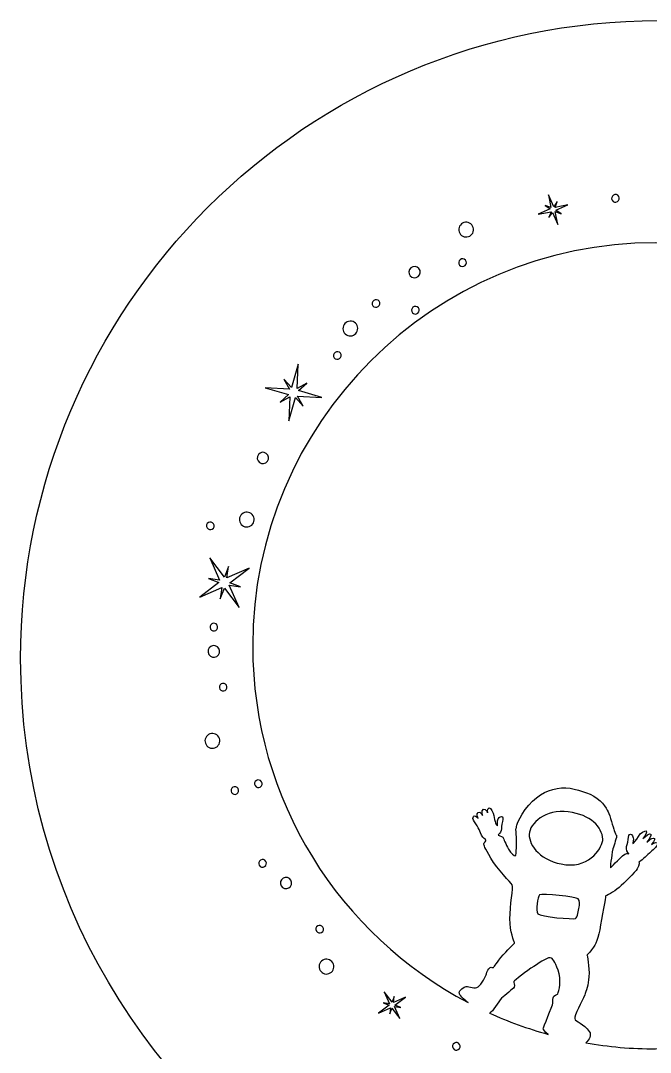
# Model space of a CAD drawing. Header units: millimetres. Extents: x -954 to -72, y 154 to 388.
# Drawn here: x -377.9 to -308.9, y 266.1 to 379.2 of the extents above; entities that cross this region are included whole.
import ezdxf

# ---------------------------------------------------------------- set-up
doc = ezdxf.new("R2010")
doc.units = ezdxf.units.MM
doc.header["$MEASUREMENT"] = 0
doc.layers.add('Layer 1', color=7, linetype='Continuous')

msp = doc.modelspace()

# ---------------------------------------------------------------- linework, layer by layer
at = {"layer": 'Layer 1', "color": 250}
for points, knots in [([(-243.7125, 215.4765), (-243.7125, 215.4765), (-243.7125, 219.4765), (-243.7125, 219.4765), (-243.7125, 219.4765), (-251.3504, 236.2623), (-273.7372, 220.8818), (-272.8705, 248.6456), (-272.8705, 248.6456), (-251.9877, 260.7593), (-237.9419, 283.3566), (-237.9419, 309.2364), (-237.9419, 309.2364), (-237.9419, 347.8963), (-269.282, 379.2364), (-307.9419, 379.2364), (-307.9419, 379.2364), (-346.6018, 379.2364), (-377.9419, 347.8963), (-377.9419, 309.2364), (-377.9419, 309.2364), (-377.9419, 283.3566), (-363.8961, 260.7593), (-343.0133, 248.6456), (-343.0133, 248.6456), (-342.1466, 220.8818), (-364.5998, 236.2623), (-372.2377, 219.4765), (-372.2377, 219.4765), (-372.2377, 219.4765), (-372.2377, 211.6265), (-372.2377, 211.6265), (-372.2377, 211.6265), (-372.2377, 211.6265), (-372.2377, 211.4765), (-372.2377, 211.4765), (-372.2377, 211.4765), (-372.2377, 211.4765), (-337.2377, 211.4765), (-337.2377, 211.4765), (-337.2377, 211.4765), (-337.2377, 211.4765), (-337.2377, 211.6265), (-337.2377, 211.6265), (-337.2377, 211.6265), (-337.2377, 211.6265), (-337.2377, 215.4765), (-337.2377, 215.4765), (-337.2377, 215.4765), (-337.2377, 215.4765), (-337.2377, 219.4765), (-337.2377, 219.4765), (-337.2377, 219.4765), (-337.2377, 219.4765), (-307.9419, 219.4765), (-307.9419, 219.4765), (-307.9419, 219.4765), (-307.9419, 219.4765), (-278.7125, 219.4765), (-278.7125, 219.4765), (-278.7125, 219.4765), (-278.7125, 219.4765), (-278.7125, 211.6265), (-278.7125, 211.6265), (-278.7125, 211.6265), (-278.7125, 211.6265), (-278.7125, 211.4765), (-278.7125, 211.4765), (-278.7125, 211.4765), (-278.7125, 211.4765), (-243.7125, 211.4765), (-243.7125, 211.4765), (-243.7125, 211.4765), (-243.7125, 211.4765), (-243.7125, 211.6265), (-243.7125, 211.6265), (-243.7125, 211.6265), (-243.7125, 211.6265), (-243.7125, 215.4765), (-243.7125, 215.4765)], [0, 0, 0, 0, 0.04761905, 0.04761905, 0.04761905, 0.04761905, 0.0952381, 0.0952381, 0.0952381, 0.0952381, 0.14285714, 0.14285714, 0.14285714, 0.14285714, 0.19047619, 0.19047619, 0.19047619, 0.19047619, 0.23809524, 0.23809524, 0.23809524, 0.23809524, 0.28571429, 0.28571429, 0.28571429, 0.28571429, 0.33333333, 0.33333333, 0.33333333, 0.33333333, 0.38095238, 0.38095238, 0.38095238, 0.38095238, 0.42857143, 0.42857143, 0.42857143, 0.42857143, 0.47619048, 0.47619048, 0.47619048, 0.47619048, 0.52380952, 0.52380952, 0.52380952, 0.52380952, 0.57142857, 0.57142857, 0.57142857, 0.57142857, 0.61904762, 0.61904762, 0.61904762, 0.61904762, 0.66666667, 0.66666667, 0.66666667, 0.66666667, 0.71428571, 0.71428571, 0.71428571, 0.71428571, 0.76190476, 0.76190476, 0.76190476, 0.76190476, 0.80952381, 0.80952381, 0.80952381, 0.80952381, 0.85714286, 0.85714286, 0.85714286, 0.85714286, 0.9047619, 0.9047619, 0.9047619, 0.9047619, 1, 1, 1, 1]), ([(-320.4068, 358.9707), (-320.4068, 358.9707), (-319.7761, 358.7298), (-319.7761, 358.7298), (-319.7761, 358.7298), (-319.7761, 358.7298), (-320.0468, 360.1465), (-320.0468, 360.1465), (-320.0468, 360.1465), (-320.0468, 360.1465), (-319.4586, 358.8294), (-319.4586, 358.8294), (-319.4586, 358.8294), (-319.4586, 358.8294), (-319.0788, 359.3878), (-319.0788, 359.3878), (-319.0788, 359.3878), (-319.0788, 359.3878), (-319.3201, 358.7572), (-319.3201, 358.7572), (-319.3201, 358.7572), (-319.3201, 358.7572), (-317.9034, 359.0275), (-317.9034, 359.0275), (-317.9034, 359.0275), (-317.9034, 359.0275), (-319.2205, 358.4394), (-319.2205, 358.4394), (-319.2205, 358.4394), (-319.2205, 358.4394), (-318.6623, 358.0598), (-318.6623, 358.0598), (-318.6623, 358.0598), (-318.6623, 358.0598), (-319.2927, 358.3011), (-319.2927, 358.3011), (-319.2927, 358.3011), (-319.2927, 358.3011), (-319.0223, 356.8844), (-319.0223, 356.8844), (-319.0223, 356.8844), (-319.0223, 356.8844), (-319.6102, 358.2016), (-319.6102, 358.2016), (-319.6102, 358.2016), (-319.6102, 358.2016), (-319.99, 357.6433), (-319.99, 357.6433), (-319.99, 357.6433), (-319.99, 357.6433), (-319.7487, 358.2737), (-319.7487, 358.2737), (-319.7487, 358.2737), (-319.7487, 358.2737), (-321.1654, 358.0034), (-321.1654, 358.0034), (-321.1654, 358.0034), (-321.1654, 358.0034), (-319.8482, 358.5912), (-319.8482, 358.5912), (-319.8482, 358.5912), (-319.8482, 358.5912), (-320.4068, 358.9707), (-320.4068, 358.9707)], [0, 0, 0, 0, 0.05882353, 0.05882353, 0.05882353, 0.05882353, 0.11764706, 0.11764706, 0.11764706, 0.11764706, 0.17647059, 0.17647059, 0.17647059, 0.17647059, 0.23529412, 0.23529412, 0.23529412, 0.23529412, 0.29411765, 0.29411765, 0.29411765, 0.29411765, 0.35294118, 0.35294118, 0.35294118, 0.35294118, 0.41176471, 0.41176471, 0.41176471, 0.41176471, 0.47058824, 0.47058824, 0.47058824, 0.47058824, 0.52941176, 0.52941176, 0.52941176, 0.52941176, 0.58823529, 0.58823529, 0.58823529, 0.58823529, 0.64705882, 0.64705882, 0.64705882, 0.64705882, 0.70588235, 0.70588235, 0.70588235, 0.70588235, 0.76470588, 0.76470588, 0.76470588, 0.76470588, 0.82352941, 0.82352941, 0.82352941, 0.82352941, 0.88235294, 0.88235294, 0.88235294, 0.88235294, 1, 1, 1, 1]), ([(-312.9087, 360.1129), (-312.7093, 360.2313), (-312.452, 360.1656), (-312.3336, 359.9662), (-312.3336, 359.9662), (-312.2155, 359.7667), (-312.2813, 359.5088), (-312.4808, 359.3907), (-312.4808, 359.3907), (-312.6805, 359.2723), (-312.9377, 359.3383), (-313.0559, 359.5378), (-313.0559, 359.5378), (-313.1742, 359.7373), (-313.1082, 359.9948), (-312.9087, 360.1129)], [0, 0, 0, 0, 0.2, 0.2, 0.2, 0.2, 0.4, 0.4, 0.4, 0.4, 0.6, 0.6, 0.6, 0.6, 1, 1, 1, 1]), ([(-329.3091, 357.0928), (-328.8821, 357.2269), (-328.4276, 356.9894), (-328.2935, 356.5627), (-328.2935, 356.5627), (-328.1596, 356.1361), (-328.3973, 355.6815), (-328.824, 355.5476), (-328.824, 355.5476), (-329.2504, 355.4135), (-329.7048, 355.651), (-329.8389, 356.0776), (-329.8389, 356.0776), (-329.973, 356.5043), (-329.7358, 356.9588), (-329.3091, 357.0928)], [0, 0, 0, 0, 0.2, 0.2, 0.2, 0.2, 0.4, 0.4, 0.4, 0.4, 0.6, 0.6, 0.6, 0.6, 1, 1, 1, 1]), ([(-352.4892, 310.68), (-352.4892, 335.093), (-332.6988, 354.8831), (-308.2862, 354.8831), (-308.2862, 354.8831), (-283.8736, 354.8831), (-264.0829, 335.093), (-264.0829, 310.68), (-264.0829, 310.68), (-264.0829, 286.2674), (-283.8736, 266.477), (-308.2862, 266.477), (-308.2862, 266.477), (-310.9003, 266.477), (-313.4612, 266.7055), (-315.9508, 267.1409), (-315.9508, 267.1409), (-315.5424, 267.4871), (-315.2854, 267.9668), (-315.5675, 268.3941), (-315.5675, 268.3941), (-316.119, 269.2284), (-317.1043, 269.4747), (-317.1617, 269.791), (-317.1617, 269.791), (-317.2192, 270.107), (-316.4056, 271.6574), (-316.0695, 272.403), (-316.0695, 272.403), (-315.8959, 272.8102), (-315.6598, 273.4724), (-315.6059, 274.3932), (-315.6059, 274.3932), (-315.5414, 275.483), (-315.8171, 276.7858), (-315.8171, 276.7858), (-315.8171, 276.7858), (-315.8171, 276.7858), (-315.5931, 276.9722), (-315.3068, 277.3306), (-315.3068, 277.3306), (-315.0205, 277.6893), (-314.6931, 278.244), (-314.4246, 279.5423), (-314.4246, 279.5423), (-314.1569, 280.8409), (-313.7771, 283.2243), (-313.7771, 283.2243), (-313.7771, 283.2243), (-313.7771, 283.2243), (-312.8746, 283.6878), (-312.3062, 284.1834), (-312.3062, 284.1834), (-311.7371, 284.6797), (-310.5706, 285.8146), (-310.2965, 286.2349), (-310.2965, 286.2349), (-310.0217, 286.6552), (-310.12, 286.9638), (-310.12, 286.9638), (-310.12, 286.9638), (-310.12, 286.9638), (-309.9611, 287.041), (-309.7779, 287.2057), (-309.7779, 287.2057), (-309.5943, 287.3707), (-309.0208, 287.9123), (-308.687, 288.1874), (-308.687, 288.1874), (-308.3532, 288.4628), (-307.9501, 288.9431), (-308.102, 289.089), (-308.102, 289.089), (-308.2533, 289.2351), (-308.724, 288.8988), (-308.724, 288.8988), (-308.724, 288.8988), (-308.724, 288.8988), (-308.2839, 289.4334), (-308.409, 289.5543), (-308.409, 289.5543), (-308.5339, 289.6746), (-308.8045, 289.5301), (-309.2436, 289.1398), (-309.2436, 289.1398), (-309.1067, 289.3201), (-308.6873, 289.9096), (-308.8297, 290.0225), (-308.8297, 290.0225), (-308.9724, 290.1361), (-309.2937, 289.8881), (-309.6767, 289.5359), (-309.6767, 289.5359), (-309.4504, 289.7803), (-309.2174, 290.3088), (-309.3346, 290.3752), (-309.3346, 290.3752), (-309.4514, 290.4419), (-309.985, 290.1795), (-310.1819, 289.7611), (-310.1819, 289.7611), (-310.3791, 289.3427), (-310.7934, 288.9683), (-310.7921, 288.9984), (-310.7921, 288.9984), (-310.7906, 289.029), (-310.7395, 289.2626), (-310.7257, 289.4567), (-310.7257, 289.4567), (-310.7114, 289.6504), (-310.9108, 290.0582), (-311.0609, 290.0321), (-311.0609, 290.0321), (-311.2112, 290.0056), (-311.2769, 289.8451), (-311.2846, 289.4257), (-311.2846, 289.4257), (-311.2916, 289.0063), (-311.5128, 288.7931), (-311.4904, 288.4293), (-311.4904, 288.4293), (-311.4681, 288.0655), (-311.2373, 287.8814), (-311.2373, 287.8814), (-311.2373, 287.8814), (-311.2373, 287.8814), (-311.5517, 287.9975), (-311.9059, 287.6577), (-311.9059, 287.6577), (-312.2599, 287.318), (-313.2483, 286.3216), (-313.2483, 286.3216), (-313.2483, 286.3216), (-313.2483, 286.3216), (-313.2706, 286.6491), (-313.1965, 287.0745), (-313.1965, 287.0745), (-313.1219, 287.5), (-313.0862, 287.956), (-312.9703, 288.4076), (-312.9703, 288.4076), (-312.8545, 288.8592), (-312.5255, 289.7634), (-312.5615, 289.8396), (-312.5615, 289.8396), (-312.5976, 289.9159), (-312.744, 290.1757), (-312.8385, 290.4384), (-312.8385, 290.4384), (-312.9333, 290.7007), (-313.3095, 292.112), (-313.4953, 292.4886), (-313.4953, 292.4886), (-313.6814, 292.8649), (-314.3286, 293.9241), (-315.4542, 294.391), (-315.4542, 294.391), (-316.5796, 294.858), (-317.8175, 295.2562), (-319.0811, 295.0338), (-319.0811, 295.0338), (-320.3449, 294.8116), (-321.5867, 294.1456), (-322.5942, 292.7193), (-322.5942, 292.7193), (-323.6018, 291.2927), (-323.5035, 290.8503), (-323.5852, 290.6631), (-323.5852, 290.6631), (-323.6666, 290.4754), (-323.5606, 290.1968), (-323.5545, 289.7116), (-323.5545, 289.7116), (-323.5478, 289.2263), (-323.5325, 287.7062), (-323.6825, 287.6454), (-323.6825, 287.6454), (-323.8322, 287.5846), (-324.1022, 287.8986), (-324.4245, 288.3942), (-324.4245, 288.3942), (-324.7469, 288.8898), (-324.9384, 289.5403), (-325.0558, 289.6801), (-325.0558, 289.6801), (-325.1732, 289.8202), (-325.5802, 289.9088), (-325.569, 289.9146), (-325.569, 289.9146), (-325.5578, 289.9203), (-325.2595, 290.2255), (-325.2231, 290.4176), (-325.2231, 290.4176), (-325.187, 290.6094), (-325.1765, 291.167), (-325.1276, 291.2768), (-325.1276, 291.2768), (-325.0785, 291.3863), (-324.9751, 291.8675), (-325.0944, 291.9361), (-325.0944, 291.9361), (-325.2135, 292.0053), (-325.4554, 291.9559), (-325.5655, 291.7137), (-325.5655, 291.7137), (-325.675, 291.4718), (-325.6495, 290.9468), (-325.6495, 290.9468), (-325.6495, 290.9468), (-325.6495, 290.9468), (-325.7991, 291.0907), (-325.8569, 291.2595), (-325.8569, 291.2595), (-325.9143, 291.429), (-325.9884, 291.7794), (-326.0529, 292.0654), (-326.0529, 292.0654), (-326.1174, 292.351), (-326.3171, 292.9609), (-326.5641, 292.8945), (-326.5641, 292.8945), (-326.8114, 292.8279), (-326.7144, 292.3466), (-326.7144, 292.3466), (-326.7144, 292.3466), (-326.7144, 292.3466), (-326.8973, 292.8735), (-327.1734, 292.7483), (-327.1734, 292.7483), (-327.4494, 292.6232), (-327.2724, 292.0705), (-327.2724, 292.0705), (-327.2724, 292.0705), (-327.2724, 292.0705), (-327.5024, 292.5591), (-327.7478, 292.404), (-327.7478, 292.404), (-327.9933, 292.2492), (-327.7606, 291.767), (-327.7606, 291.767), (-327.7606, 291.767), (-327.7606, 291.767), (-328.0629, 292.0807), (-328.178, 292.0178), (-328.178, 292.0178), (-328.2933, 291.9549), (-328.4002, 291.81), (-328.284, 291.5666), (-328.284, 291.5666), (-328.1678, 291.3234), (-327.894, 291.023), (-327.7386, 290.7208), (-327.7386, 290.7208), (-327.5832, 290.4189), (-327.609, 290.2941), (-327.3927, 289.9159), (-327.3927, 289.9159), (-327.1763, 289.5384), (-326.9363, 289.4567), (-326.9066, 289.375), (-326.9066, 289.375), (-326.8766, 289.2932), (-327.1223, 289.1231), (-327.1197, 288.9588), (-327.1197, 288.9588), (-327.1169, 288.7947), (-327.0808, 288.6211), (-326.3621, 287.3975), (-326.3621, 287.3975), (-325.6434, 286.1742), (-324.1999, 284.7001), (-324.0349, 284.4677), (-324.0349, 284.4677), (-323.8699, 284.2354), (-324.2898, 282.1743), (-324.2755, 280.7315), (-324.2755, 280.7315), (-324.2614, 279.2883), (-323.8198, 278.2396), (-323.7681, 278.1339), (-323.7681, 278.1339), (-323.7167, 278.028), (-324.2468, 277.639), (-325.0082, 276.7807), (-325.0082, 276.7807), (-325.7698, 275.9231), (-325.9635, 275.5214), (-326.0775, 275.4186), (-326.0775, 275.4186), (-326.1916, 275.3158), (-326.2724, 275.515), (-326.4505, 275.3985), (-326.4505, 275.3985), (-326.6286, 275.2823), (-326.837, 274.9214), (-326.8421, 274.7213), (-326.8421, 274.7213), (-326.8469, 274.5212), (-327.4373, 273.5452), (-327.7549, 273.2819), (-327.7549, 273.2819), (-328.0724, 273.0186), (-328.7896, 273.3087), (-329.0637, 273.3234), (-329.0637, 273.3234), (-329.3375, 273.338), (-329.8584, 272.8051), (-329.8354, 272.695), (-329.8354, 272.695), (-329.8128, 272.5855), (-329.8635, 272.3873), (-329.1247, 271.7583), (-329.1247, 271.7583), (-329.0449, 271.6903), (-328.9539, 271.6198), (-328.8572, 271.5489), (-328.8572, 271.5489), (-342.908, 278.9506), (-352.4892, 293.6953), (-352.4892, 310.68)], [0, 0, 0, 0, 0.01234568, 0.01234568, 0.01234568, 0.01234568, 0.02469136, 0.02469136, 0.02469136, 0.02469136, 0.03703704, 0.03703704, 0.03703704, 0.03703704, 0.04938272, 0.04938272, 0.04938272, 0.04938272, 0.0617284, 0.0617284, 0.0617284, 0.0617284, 0.07407407, 0.07407407, 0.07407407, 0.07407407, 0.08641975, 0.08641975, 0.08641975, 0.08641975, 0.09876543, 0.09876543, 0.09876543, 0.09876543, 0.11111111, 0.11111111, 0.11111111, 0.11111111, 0.12345679, 0.12345679, 0.12345679, 0.12345679, 0.13580247, 0.13580247, 0.13580247, 0.13580247, 0.14814815, 0.14814815, 0.14814815, 0.14814815, 0.16049383, 0.16049383, 0.16049383, 0.16049383, 0.17283951, 0.17283951, 0.17283951, 0.17283951, 0.18518519, 0.18518519, 0.18518519, 0.18518519, 0.19753086, 0.19753086, 0.19753086, 0.19753086, 0.20987654, 0.20987654, 0.20987654, 0.20987654, 0.22222222, 0.22222222, 0.22222222, 0.22222222, 0.2345679, 0.2345679, 0.2345679, 0.2345679, 0.24691358, 0.24691358, 0.24691358, 0.24691358, 0.25925926, 0.25925926, 0.25925926, 0.25925926, 0.27160494, 0.27160494, 0.27160494, 0.27160494, 0.28395062, 0.28395062, 0.28395062, 0.28395062, 0.2962963, 0.2962963, 0.2962963, 0.2962963, 0.30864198, 0.30864198, 0.30864198, 0.30864198, 0.32098765, 0.32098765, 0.32098765, 0.32098765, 0.33333333, 0.33333333, 0.33333333, 0.33333333, 0.34567901, 0.34567901, 0.34567901, 0.34567901, 0.35802469, 0.35802469, 0.35802469, 0.35802469, 0.37037037, 0.37037037, 0.37037037, 0.37037037, 0.38271605, 0.38271605, 0.38271605, 0.38271605, 0.39506173, 0.39506173, 0.39506173, 0.39506173, 0.40740741, 0.40740741, 0.40740741, 0.40740741, 0.41975309, 0.41975309, 0.41975309, 0.41975309, 0.43209877, 0.43209877, 0.43209877, 0.43209877, 0.44444444, 0.44444444, 0.44444444, 0.44444444, 0.45679012, 0.45679012, 0.45679012, 0.45679012, 0.4691358, 0.4691358, 0.4691358, 0.4691358, 0.48148148, 0.48148148, 0.48148148, 0.48148148, 0.49382716, 0.49382716, 0.49382716, 0.49382716, 0.50617284, 0.50617284, 0.50617284, 0.50617284, 0.51851852, 0.51851852, 0.51851852, 0.51851852, 0.5308642, 0.5308642, 0.5308642, 0.5308642, 0.54320988, 0.54320988, 0.54320988, 0.54320988, 0.55555556, 0.55555556, 0.55555556, 0.55555556, 0.56790123, 0.56790123, 0.56790123, 0.56790123, 0.58024691, 0.58024691, 0.58024691, 0.58024691, 0.59259259, 0.59259259, 0.59259259, 0.59259259, 0.60493827, 0.60493827, 0.60493827, 0.60493827, 0.61728395, 0.61728395, 0.61728395, 0.61728395, 0.62962963, 0.62962963, 0.62962963, 0.62962963, 0.64197531, 0.64197531, 0.64197531, 0.64197531, 0.65432099, 0.65432099, 0.65432099, 0.65432099, 0.66666667, 0.66666667, 0.66666667, 0.66666667, 0.67901235, 0.67901235, 0.67901235, 0.67901235, 0.69135802, 0.69135802, 0.69135802, 0.69135802, 0.7037037, 0.7037037, 0.7037037, 0.7037037, 0.71604938, 0.71604938, 0.71604938, 0.71604938, 0.72839506, 0.72839506, 0.72839506, 0.72839506, 0.74074074, 0.74074074, 0.74074074, 0.74074074, 0.75308642, 0.75308642, 0.75308642, 0.75308642, 0.7654321, 0.7654321, 0.7654321, 0.7654321, 0.77777778, 0.77777778, 0.77777778, 0.77777778, 0.79012346, 0.79012346, 0.79012346, 0.79012346, 0.80246914, 0.80246914, 0.80246914, 0.80246914, 0.81481481, 0.81481481, 0.81481481, 0.81481481, 0.82716049, 0.82716049, 0.82716049, 0.82716049, 0.83950617, 0.83950617, 0.83950617, 0.83950617, 0.85185185, 0.85185185, 0.85185185, 0.85185185, 0.86419753, 0.86419753, 0.86419753, 0.86419753, 0.87654321, 0.87654321, 0.87654321, 0.87654321, 0.88888889, 0.88888889, 0.88888889, 0.88888889, 0.90123457, 0.90123457, 0.90123457, 0.90123457, 0.91358025, 0.91358025, 0.91358025, 0.91358025, 0.92592593, 0.92592593, 0.92592593, 0.92592593, 0.9382716, 0.9382716, 0.9382716, 0.9382716, 0.95061728, 0.95061728, 0.95061728, 0.95061728, 0.96296296, 0.96296296, 0.96296296, 0.96296296, 0.97530864, 0.97530864, 0.97530864, 0.97530864, 1, 1, 1, 1]), ([(-329.596, 353.1003), (-329.3749, 353.1699), (-329.1393, 353.047), (-329.0698, 352.8255), (-329.0698, 352.8255), (-329.0002, 352.6043), (-329.1234, 352.3688), (-329.3445, 352.2992), (-329.3445, 352.2992), (-329.5661, 352.2297), (-329.8015, 352.3528), (-329.8711, 352.574), (-329.8711, 352.574), (-329.9407, 352.7952), (-329.8176, 353.031), (-329.596, 353.1003)], [0, 0, 0, 0, 0.2, 0.2, 0.2, 0.2, 0.4, 0.4, 0.4, 0.4, 0.6, 0.6, 0.6, 0.6, 1, 1, 1, 1]), ([(-334.9118, 352.2335), (-334.5846, 352.3359), (-334.2368, 352.1543), (-334.134, 351.8276), (-334.134, 351.8276), (-334.0315, 351.5007), (-334.2132, 351.1525), (-334.54, 351.0501), (-334.54, 351.0501), (-334.8668, 350.9473), (-335.2149, 351.1292), (-335.3174, 351.456), (-335.3174, 351.456), (-335.4202, 351.7829), (-335.2383, 352.1307), (-334.9118, 352.2335)], [0, 0, 0, 0, 0.2, 0.2, 0.2, 0.2, 0.4, 0.4, 0.4, 0.4, 0.6, 0.6, 0.6, 0.6, 1, 1, 1, 1]), ([(-338.889, 348.629), (-338.6605, 348.5904), (-338.506, 348.3737), (-338.5447, 348.1449), (-338.5447, 348.1449), (-338.5833, 347.9164), (-338.7996, 347.7622), (-339.0281, 347.8005), (-339.0281, 347.8005), (-339.257, 347.8391), (-339.4112, 348.0558), (-339.3725, 348.2843), (-339.3725, 348.2843), (-339.3342, 348.5132), (-339.1175, 348.6673), (-338.889, 348.629)], [0, 0, 0, 0, 0.2, 0.2, 0.2, 0.2, 0.4, 0.4, 0.4, 0.4, 0.6, 0.6, 0.6, 0.6, 1, 1, 1, 1]), ([(-334.5113, 347.0808), (-334.7324, 347.0116), (-334.968, 347.1345), (-335.0375, 347.3559), (-335.0375, 347.3559), (-335.1071, 347.5771), (-334.9839, 347.8126), (-334.7627, 347.8822), (-334.7627, 347.8822), (-334.5419, 347.9518), (-334.3057, 347.8286), (-334.2368, 347.6074), (-334.2368, 347.6074), (-334.1672, 347.3862), (-334.2897, 347.1504), (-334.5113, 347.0808)], [0, 0, 0, 0, 0.2, 0.2, 0.2, 0.2, 0.4, 0.4, 0.4, 0.4, 0.6, 0.6, 0.6, 0.6, 1, 1, 1, 1]), ([(-342.5739, 345.6064), (-342.4995, 346.0474), (-342.0818, 346.3449), (-341.6407, 346.2705), (-341.6407, 346.2705), (-341.1996, 346.1965), (-340.9022, 345.7787), (-340.9765, 345.3376), (-340.9765, 345.3376), (-341.0506, 344.8966), (-341.4684, 344.5991), (-341.9094, 344.6735), (-341.9094, 344.6735), (-342.3504, 344.7476), (-342.6479, 345.1653), (-342.5739, 345.6064)], [0, 0, 0, 0, 0.2, 0.2, 0.2, 0.2, 0.4, 0.4, 0.4, 0.4, 0.6, 0.6, 0.6, 0.6, 1, 1, 1, 1]), ([(-343.1337, 342.9258), (-342.9052, 342.8876), (-342.7507, 342.6708), (-342.7893, 342.442), (-342.7893, 342.442), (-342.8276, 342.2135), (-343.0443, 342.0593), (-343.2731, 342.0976), (-343.2731, 342.0976), (-343.502, 342.1362), (-343.6558, 342.353), (-343.6175, 342.5814), (-343.6175, 342.5814), (-343.5792, 342.8103), (-343.3625, 342.9645), (-343.1337, 342.9258)], [0, 0, 0, 0, 0.2, 0.2, 0.2, 0.2, 0.4, 0.4, 0.4, 0.4, 0.6, 0.6, 0.6, 0.6, 1, 1, 1, 1]), ([(-349.0644, 339.924), (-349.0644, 339.924), (-348.2311, 339.0009), (-348.2311, 339.0009), (-348.2311, 339.0009), (-348.2311, 339.0009), (-347.491, 341.5528), (-347.491, 341.5528), (-347.491, 341.5528), (-347.491, 341.5528), (-347.6263, 338.8991), (-347.6263, 338.8991), (-347.6263, 338.8991), (-347.6263, 338.8991), (-346.5371, 339.4985), (-346.5371, 339.4985), (-346.5371, 339.4985), (-346.5371, 339.4985), (-347.4594, 338.6652), (-347.4594, 338.6652), (-347.4594, 338.6652), (-347.4594, 338.6652), (-344.9078, 337.9248), (-344.9078, 337.9248), (-344.9078, 337.9248), (-344.9078, 337.9248), (-347.5612, 338.0601), (-347.5612, 338.0601), (-347.5612, 338.0601), (-347.5612, 338.0601), (-346.9622, 336.9708), (-346.9622, 336.9708), (-346.9622, 336.9708), (-346.9622, 336.9708), (-347.7955, 337.8935), (-347.7955, 337.8935), (-347.7955, 337.8935), (-347.7955, 337.8935), (-348.5359, 335.3419), (-348.5359, 335.3419), (-348.5359, 335.3419), (-348.5359, 335.3419), (-348.4003, 337.9953), (-348.4003, 337.9953), (-348.4003, 337.9953), (-348.4003, 337.9953), (-349.4899, 337.3959), (-349.4899, 337.3959), (-349.4899, 337.3959), (-349.4899, 337.3959), (-348.5672, 338.2292), (-348.5672, 338.2292), (-348.5672, 338.2292), (-348.5672, 338.2292), (-351.1188, 338.9697), (-351.1188, 338.9697), (-351.1188, 338.9697), (-351.1188, 338.9697), (-348.4654, 338.8344), (-348.4654, 338.8344), (-348.4654, 338.8344), (-348.4654, 338.8344), (-349.0644, 339.924), (-349.0644, 339.924)], [0, 0, 0, 0, 0.05882353, 0.05882353, 0.05882353, 0.05882353, 0.11764706, 0.11764706, 0.11764706, 0.11764706, 0.17647059, 0.17647059, 0.17647059, 0.17647059, 0.23529412, 0.23529412, 0.23529412, 0.23529412, 0.29411765, 0.29411765, 0.29411765, 0.29411765, 0.35294118, 0.35294118, 0.35294118, 0.35294118, 0.41176471, 0.41176471, 0.41176471, 0.41176471, 0.47058824, 0.47058824, 0.47058824, 0.47058824, 0.52941176, 0.52941176, 0.52941176, 0.52941176, 0.58823529, 0.58823529, 0.58823529, 0.58823529, 0.64705882, 0.64705882, 0.64705882, 0.64705882, 0.70588235, 0.70588235, 0.70588235, 0.70588235, 0.76470588, 0.76470588, 0.76470588, 0.76470588, 0.82352941, 0.82352941, 0.82352941, 0.82352941, 0.88235294, 0.88235294, 0.88235294, 0.88235294, 1, 1, 1, 1]), ([(-351.684, 331.8163), (-351.3898, 331.9909), (-351.009, 331.8938), (-350.8344, 331.599), (-350.8344, 331.599), (-350.6595, 331.3043), (-350.7568, 330.9239), (-351.0518, 330.7494), (-351.0518, 330.7494), (-351.3463, 330.5744), (-351.7267, 330.6718), (-351.9016, 330.9664), (-351.9016, 330.9664), (-352.0762, 331.2613), (-351.9789, 331.6417), (-351.684, 331.8163)], [0, 0, 0, 0, 0.2, 0.2, 0.2, 0.2, 0.4, 0.4, 0.4, 0.4, 0.6, 0.6, 0.6, 0.6, 1, 1, 1, 1]), ([(-352.7232, 323.8274), (-353.1077, 323.5991), (-353.6046, 323.7265), (-353.8328, 324.1111), (-353.8328, 324.1111), (-354.061, 324.4959), (-353.9337, 324.9929), (-353.5491, 325.2208), (-353.5491, 325.2208), (-353.1642, 325.4489), (-352.6676, 325.3216), (-352.4394, 324.9371), (-352.4394, 324.9371), (-352.2116, 324.5521), (-352.3382, 324.0555), (-352.7232, 323.8274)], [0, 0, 0, 0, 0.2, 0.2, 0.2, 0.2, 0.4, 0.4, 0.4, 0.4, 0.6, 0.6, 0.6, 0.6, 1, 1, 1, 1]), ([(-357.3454, 324.1976), (-357.1459, 324.316), (-356.888, 324.2499), (-356.7699, 324.0505), (-356.7699, 324.0505), (-356.6519, 323.851), (-356.7176, 323.5934), (-356.917, 323.4754), (-356.917, 323.4754), (-357.1165, 323.357), (-357.3744, 323.423), (-357.4925, 323.6225), (-357.4925, 323.6225), (-357.6106, 323.822), (-357.5448, 324.0795), (-357.3454, 324.1976)], [0, 0, 0, 0, 0.2, 0.2, 0.2, 0.2, 0.4, 0.4, 0.4, 0.4, 0.6, 0.6, 0.6, 0.6, 1, 1, 1, 1]), ([(-353.8341, 317.1549), (-353.8341, 317.1549), (-355.0663, 317.3218), (-355.0663, 317.3218), (-355.0663, 317.3218), (-355.0663, 317.3218), (-353.9844, 314.895), (-353.9844, 314.895), (-353.9844, 314.895), (-353.9844, 314.895), (-355.5939, 317.009), (-355.5939, 317.009), (-355.5939, 317.009), (-355.5939, 317.009), (-356.0391, 315.848), (-356.0391, 315.848), (-356.0391, 315.848), (-356.0391, 315.848), (-355.8721, 317.0802), (-355.8721, 317.0802), (-355.8721, 317.0802), (-355.8721, 317.0802), (-358.2993, 315.9983), (-358.2993, 315.9983), (-358.2993, 315.9983), (-358.2993, 315.9983), (-356.1852, 317.6081), (-356.1852, 317.6081), (-356.1852, 317.6081), (-356.1852, 317.6081), (-357.3463, 318.053), (-357.3463, 318.053), (-357.3463, 318.053), (-357.3463, 318.053), (-356.114, 317.8861), (-356.114, 317.8861), (-356.114, 317.8861), (-356.114, 317.8861), (-357.1957, 320.3132), (-357.1957, 320.3132), (-357.1957, 320.3132), (-357.1957, 320.3132), (-355.5862, 318.1991), (-355.5862, 318.1991), (-355.5862, 318.1991), (-355.5862, 318.1991), (-355.141, 319.3602), (-355.141, 319.3602), (-355.141, 319.3602), (-355.141, 319.3602), (-355.3079, 318.128), (-355.3079, 318.128), (-355.3079, 318.128), (-355.3079, 318.128), (-352.8811, 319.2096), (-352.8811, 319.2096), (-352.8811, 319.2096), (-352.8811, 319.2096), (-354.9948, 317.6002), (-354.9948, 317.6002), (-354.9948, 317.6002), (-354.9948, 317.6002), (-353.8341, 317.1549), (-353.8341, 317.1549)], [0, 0, 0, 0, 0.05882353, 0.05882353, 0.05882353, 0.05882353, 0.11764706, 0.11764706, 0.11764706, 0.11764706, 0.17647059, 0.17647059, 0.17647059, 0.17647059, 0.23529412, 0.23529412, 0.23529412, 0.23529412, 0.29411765, 0.29411765, 0.29411765, 0.29411765, 0.35294118, 0.35294118, 0.35294118, 0.35294118, 0.41176471, 0.41176471, 0.41176471, 0.41176471, 0.47058824, 0.47058824, 0.47058824, 0.47058824, 0.52941176, 0.52941176, 0.52941176, 0.52941176, 0.58823529, 0.58823529, 0.58823529, 0.58823529, 0.64705882, 0.64705882, 0.64705882, 0.64705882, 0.70588235, 0.70588235, 0.70588235, 0.70588235, 0.76470588, 0.76470588, 0.76470588, 0.76470588, 0.82352941, 0.82352941, 0.82352941, 0.82352941, 0.88235294, 0.88235294, 0.88235294, 0.88235294, 1, 1, 1, 1]), ([(-356.9624, 313.0953), (-356.7626, 313.2138), (-356.505, 313.1477), (-356.387, 312.9482), (-356.387, 312.9482), (-356.2686, 312.7488), (-356.3346, 312.4912), (-356.5341, 312.3731), (-356.5341, 312.3731), (-356.7336, 312.2547), (-356.9908, 312.3205), (-357.1092, 312.52), (-357.1092, 312.52), (-357.2276, 312.7194), (-357.1618, 312.9773), (-356.9624, 313.0953)], [0, 0, 0, 0, 0.2, 0.2, 0.2, 0.2, 0.4, 0.4, 0.4, 0.4, 0.6, 0.6, 0.6, 0.6, 1, 1, 1, 1]), ([(-357.0716, 310.6136), (-356.7674, 310.7939), (-356.3749, 310.6934), (-356.1945, 310.3893), (-356.1945, 310.3893), (-356.0142, 310.0855), (-356.1144, 309.6926), (-356.4186, 309.5123), (-356.4186, 309.5123), (-356.723, 309.332), (-357.1156, 309.4325), (-357.2956, 309.7367), (-357.2956, 309.7367), (-357.4762, 310.0408), (-357.3757, 310.4333), (-357.0716, 310.6136)], [0, 0, 0, 0, 0.2, 0.2, 0.2, 0.2, 0.4, 0.4, 0.4, 0.4, 0.6, 0.6, 0.6, 0.6, 1, 1, 1, 1]), ([(-355.5109, 305.7783), (-355.7104, 305.6601), (-355.9676, 305.7259), (-356.0856, 305.9257), (-356.0856, 305.9257), (-356.2044, 306.1251), (-356.1383, 306.3827), (-355.9389, 306.5008), (-355.9389, 306.5008), (-355.7394, 306.6192), (-355.4819, 306.5531), (-355.3638, 306.3536), (-355.3638, 306.3536), (-355.2454, 306.1541), (-355.3114, 305.8967), (-355.5109, 305.7783)], [0, 0, 0, 0, 0.2, 0.2, 0.2, 0.2, 0.4, 0.4, 0.4, 0.4, 0.6, 0.6, 0.6, 0.6, 1, 1, 1, 1]), ([(-356.4971, 299.5538), (-356.8817, 299.326), (-357.3782, 299.4527), (-357.6064, 299.8376), (-357.6064, 299.8376), (-357.8346, 300.2225), (-357.7073, 300.7191), (-357.3227, 300.9473), (-357.3227, 300.9473), (-356.9378, 301.1752), (-356.4412, 301.0482), (-356.213, 300.6636), (-356.213, 300.6636), (-355.9851, 300.2787), (-356.1119, 299.7817), (-356.4971, 299.5538)], [0, 0, 0, 0, 0.2, 0.2, 0.2, 0.2, 0.4, 0.4, 0.4, 0.4, 0.6, 0.6, 0.6, 0.6, 1, 1, 1, 1]), ([(-352.2262, 295.3418), (-352.3446, 295.5413), (-352.2786, 295.7988), (-352.0791, 295.9171), (-352.0791, 295.9171), (-351.8796, 296.0353), (-351.6221, 295.9695), (-351.504, 295.77), (-351.504, 295.77), (-351.3856, 295.5703), (-351.4516, 295.3127), (-351.6511, 295.1947), (-351.6511, 295.1947), (-351.8506, 295.0762), (-352.1082, 295.1423), (-352.2262, 295.3418)], [0, 0, 0, 0, 0.2, 0.2, 0.2, 0.2, 0.4, 0.4, 0.4, 0.4, 0.6, 0.6, 0.6, 0.6, 1, 1, 1, 1]), ([(-354.2352, 294.4411), (-354.4347, 294.323), (-354.692, 294.3888), (-354.8103, 294.5883), (-354.8103, 294.5883), (-354.9285, 294.7877), (-354.8627, 295.0456), (-354.6632, 295.1636), (-354.6632, 295.1636), (-354.4637, 295.2818), (-354.2062, 295.216), (-354.0881, 295.0165), (-354.0881, 295.0165), (-353.9701, 294.8171), (-354.0357, 294.5592), (-354.2352, 294.4411)], [0, 0, 0, 0, 0.2, 0.2, 0.2, 0.2, 0.4, 0.4, 0.4, 0.4, 0.6, 0.6, 0.6, 0.6, 1, 1, 1, 1]), ([(-318.152, 286.6765), (-320.8714, 286.9941), (-322.1841, 288.7701), (-322.1525, 289.9934), (-322.1525, 289.9934), (-322.1216, 291.2167), (-320.3665, 292.7717), (-317.876, 292.4663), (-317.876, 292.4663), (-315.385, 292.1608), (-314.1643, 290.8016), (-314.0864, 289.4806), (-314.0864, 289.4806), (-314.0382, 288.6684), (-315.4332, 286.359), (-318.152, 286.6765)], [0, 0, 0, 0, 0.2, 0.2, 0.2, 0.2, 0.4, 0.4, 0.4, 0.4, 0.6, 0.6, 0.6, 0.6, 1, 1, 1, 1]), ([(-351.1858, 286.463), (-351.3852, 286.345), (-351.6432, 286.4107), (-351.7612, 286.6101), (-351.7612, 286.6101), (-351.8793, 286.8096), (-351.8136, 287.0672), (-351.6141, 287.1856), (-351.6141, 287.1856), (-351.4146, 287.3037), (-351.1567, 287.238), (-351.0387, 287.0385), (-351.0387, 287.0385), (-350.9206, 286.839), (-350.9864, 286.5811), (-351.1858, 286.463)], [0, 0, 0, 0, 0.2, 0.2, 0.2, 0.2, 0.4, 0.4, 0.4, 0.4, 0.6, 0.6, 0.6, 0.6, 1, 1, 1, 1]), ([(-348.5196, 284.1278), (-348.8142, 283.9533), (-349.1949, 284.0503), (-349.3695, 284.3452), (-349.3695, 284.3452), (-349.544, 284.6398), (-349.4471, 285.0202), (-349.1521, 285.1948), (-349.1521, 285.1948), (-348.8576, 285.3697), (-348.4772, 285.2723), (-348.3026, 284.9777), (-348.3026, 284.9777), (-348.1277, 284.6828), (-348.225, 284.3024), (-348.5196, 284.1278)], [0, 0, 0, 0, 0.2, 0.2, 0.2, 0.2, 0.4, 0.4, 0.4, 0.4, 0.6, 0.6, 0.6, 0.6, 1, 1, 1, 1]), ([(-316.6728, 282.0288), (-316.7471, 281.6542), (-316.863, 280.9022), (-317.0832, 280.7768), (-317.0832, 280.7768), (-317.304, 280.6511), (-320.943, 280.9609), (-321.2079, 281.2878), (-321.2079, 281.2878), (-321.4728, 281.6152), (-321.2445, 283.1675), (-321.0128, 283.3609), (-321.0128, 283.3609), (-320.7809, 283.555), (-316.9489, 283.143), (-316.7695, 282.9272), (-316.7695, 282.9272), (-316.5904, 282.7115), (-316.6204, 282.2937), (-316.6728, 282.0288)], [0, 0, 0, 0, 0.16666667, 0.16666667, 0.16666667, 0.16666667, 0.33333333, 0.33333333, 0.33333333, 0.33333333, 0.5, 0.5, 0.5, 0.5, 0.66666667, 0.66666667, 0.66666667, 0.66666667, 1, 1, 1, 1]), ([(-345.5018, 279.3933), (-345.6198, 279.5928), (-345.5541, 279.85), (-345.3546, 279.9684), (-345.3546, 279.9684), (-345.1552, 280.0865), (-344.8976, 280.0207), (-344.7795, 279.8213), (-344.7795, 279.8213), (-344.6614, 279.6215), (-344.7272, 279.3643), (-344.9267, 279.2461), (-344.9267, 279.2461), (-345.1261, 279.1278), (-345.3836, 279.1938), (-345.5018, 279.3933)], [0, 0, 0, 0, 0.2, 0.2, 0.2, 0.2, 0.4, 0.4, 0.4, 0.4, 0.6, 0.6, 0.6, 0.6, 1, 1, 1, 1]), ([(-343.9813, 274.7997), (-344.3659, 274.5716), (-344.8625, 274.6989), (-345.0907, 275.0835), (-345.0907, 275.0835), (-345.3189, 275.4684), (-345.1918, 275.9649), (-344.807, 276.1932), (-344.807, 276.1932), (-344.4224, 276.4211), (-343.9255, 276.2943), (-343.6973, 275.9095), (-343.6973, 275.9095), (-343.4691, 275.5249), (-343.5965, 275.028), (-343.9813, 274.7997)], [0, 0, 0, 0, 0.2, 0.2, 0.2, 0.2, 0.4, 0.4, 0.4, 0.4, 0.6, 0.6, 0.6, 0.6, 1, 1, 1, 1]), ([(-323.8546, 273.8509), (-323.7917, 273.9624), (-322.4053, 275.0443), (-321.6527, 275.5249), (-321.6527, 275.5249), (-320.8998, 276.0048), (-319.9641, 276.6396), (-319.726, 276.4402), (-319.726, 276.4402), (-319.5508, 276.2933), (-319.1806, 275.8325), (-318.88, 274.712), (-318.88, 274.712), (-318.5796, 273.5908), (-319.046, 272.477), (-319.046, 272.477), (-319.046, 272.477), (-319.046, 272.477), (-319.4933, 272.3464), (-319.525, 272.079), (-319.525, 272.079), (-319.5562, 271.8116), (-319.5846, 271.7097), (-319.5745, 271.4807), (-319.5745, 271.4807), (-319.5639, 271.2511), (-320.6758, 268.7634), (-320.6136, 268.6456), (-320.6136, 268.6456), (-320.5689, 268.561), (-320.4904, 268.3683), (-320.074, 268.069), (-320.074, 268.069), (-322.3, 268.6833), (-324.4565, 269.4655), (-326.5271, 270.4051), (-326.5271, 270.4051), (-326.5143, 270.4061), (-326.4997, 270.4057), (-326.4894, 270.4089), (-326.4894, 270.4089), (-326.1575, 270.5117), (-325.5642, 271.6533), (-325.178, 272.0216), (-325.178, 272.0216), (-324.7919, 272.3902), (-323.9506, 273.0259), (-323.8066, 273.2532), (-323.8066, 273.2532), (-323.6631, 273.4801), (-323.9177, 273.7402), (-323.8546, 273.8509)], [0, 0, 0, 0, 0.07142857, 0.07142857, 0.07142857, 0.07142857, 0.14285714, 0.14285714, 0.14285714, 0.14285714, 0.21428571, 0.21428571, 0.21428571, 0.21428571, 0.28571429, 0.28571429, 0.28571429, 0.28571429, 0.35714286, 0.35714286, 0.35714286, 0.35714286, 0.42857143, 0.42857143, 0.42857143, 0.42857143, 0.5, 0.5, 0.5, 0.5, 0.57142857, 0.57142857, 0.57142857, 0.57142857, 0.64285714, 0.64285714, 0.64285714, 0.64285714, 0.71428571, 0.71428571, 0.71428571, 0.71428571, 0.78571429, 0.78571429, 0.78571429, 0.78571429, 0.85714286, 0.85714286, 0.85714286, 0.85714286, 1, 1, 1, 1]), ([(-336.2531, 271.0214), (-336.2531, 271.0214), (-336.922, 271.1116), (-336.922, 271.1116), (-336.922, 271.1116), (-336.922, 271.1116), (-336.3348, 269.7943), (-336.3348, 269.7943), (-336.3348, 269.7943), (-336.3348, 269.7943), (-337.2084, 270.9419), (-337.2084, 270.9419), (-337.2084, 270.9419), (-337.2084, 270.9419), (-337.4499, 270.3119), (-337.4499, 270.3119), (-337.4499, 270.3119), (-337.4499, 270.3119), (-337.3596, 270.9806), (-337.3596, 270.9806), (-337.3596, 270.9806), (-337.3596, 270.9806), (-338.6771, 270.3932), (-338.6771, 270.3932), (-338.6771, 270.3932), (-338.6771, 270.3932), (-337.5294, 271.2674), (-337.5294, 271.2674), (-337.5294, 271.2674), (-337.5294, 271.2674), (-338.1595, 271.5091), (-338.1595, 271.5091), (-338.1595, 271.5091), (-338.1595, 271.5091), (-337.4908, 271.4181), (-337.4908, 271.4181), (-337.4908, 271.4181), (-337.4908, 271.4181), (-338.078, 272.7355), (-338.078, 272.7355), (-338.078, 272.7355), (-338.078, 272.7355), (-337.2039, 271.5881), (-337.2039, 271.5881), (-337.2039, 271.5881), (-337.2039, 271.5881), (-336.9626, 272.2182), (-336.9626, 272.2182), (-336.9626, 272.2182), (-336.9626, 272.2182), (-337.0532, 271.5492), (-337.0532, 271.5492), (-337.0532, 271.5492), (-337.0532, 271.5492), (-335.7358, 272.1365), (-335.7358, 272.1365), (-335.7358, 272.1365), (-335.7358, 272.1365), (-336.8831, 271.263), (-336.8831, 271.263), (-336.8831, 271.263), (-336.8831, 271.263), (-336.2531, 271.0214), (-336.2531, 271.0214)], [0, 0, 0, 0, 0.05882353, 0.05882353, 0.05882353, 0.05882353, 0.11764706, 0.11764706, 0.11764706, 0.11764706, 0.17647059, 0.17647059, 0.17647059, 0.17647059, 0.23529412, 0.23529412, 0.23529412, 0.23529412, 0.29411765, 0.29411765, 0.29411765, 0.29411765, 0.35294118, 0.35294118, 0.35294118, 0.35294118, 0.41176471, 0.41176471, 0.41176471, 0.41176471, 0.47058824, 0.47058824, 0.47058824, 0.47058824, 0.52941176, 0.52941176, 0.52941176, 0.52941176, 0.58823529, 0.58823529, 0.58823529, 0.58823529, 0.64705882, 0.64705882, 0.64705882, 0.64705882, 0.70588235, 0.70588235, 0.70588235, 0.70588235, 0.76470588, 0.76470588, 0.76470588, 0.76470588, 0.82352941, 0.82352941, 0.82352941, 0.82352941, 0.88235294, 0.88235294, 0.88235294, 0.88235294, 1, 1, 1, 1]), ([(-329.9391, 266.3915), (-330.1386, 266.2731), (-330.3958, 266.3391), (-330.5142, 266.5386), (-330.5142, 266.5386), (-330.6327, 266.7381), (-330.5665, 266.9957), (-330.3671, 267.114), (-330.3671, 267.114), (-330.1677, 267.2321), (-329.9101, 267.1664), (-329.792, 266.9669), (-329.792, 266.9669), (-329.6736, 266.7674), (-329.7397, 266.5096), (-329.9391, 266.3915)], [0, 0, 0, 0, 0.2, 0.2, 0.2, 0.2, 0.4, 0.4, 0.4, 0.4, 0.6, 0.6, 0.6, 0.6, 1, 1, 1, 1])]:
    msp.add_open_spline(points, degree=3, knots=knots, dxfattribs=at)

doc.saveas('drawing.dxf')
